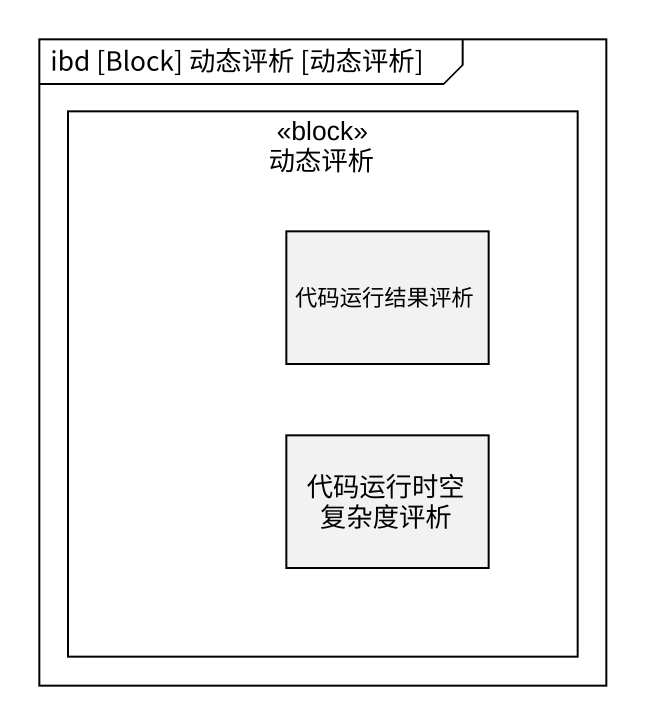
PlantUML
@startuml
mainframe ibd [Block] 动态评析 [动态评析]
rectangle 动态评析 <<block>> {
  rectangle 代码运行结果评析
  rectangle 代码运行时空复杂度评析
}
@enduml
